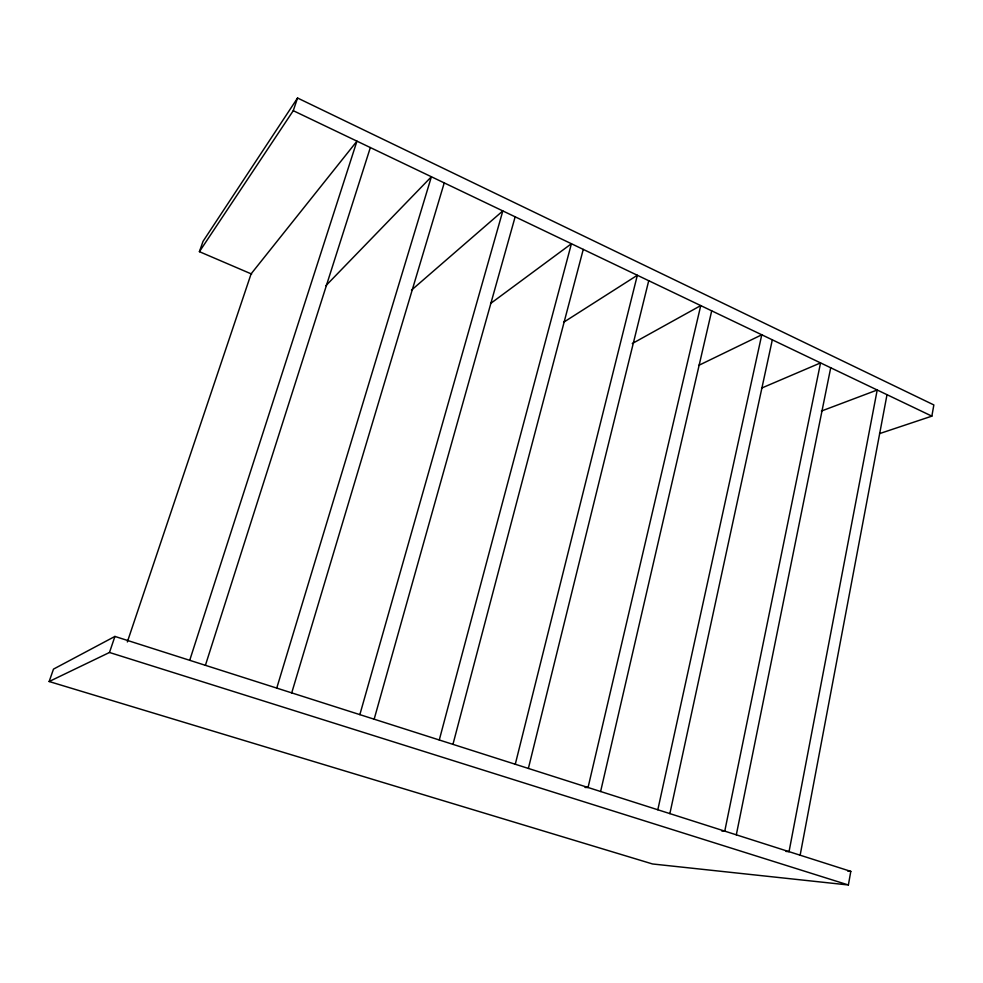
<?xml version="1.0" encoding="UTF-8"?>
<svg xmlns="http://www.w3.org/2000/svg" width="983" height="983" viewBox="0 0 983 983"><rect width="100%" height="100%" fill="white"/><g stroke="black" fill="none" stroke-linecap="round" stroke-linejoin="round"><path stroke-width="1.47" d="M848.378 884.983L850.799 871.38L114.925 636.431L53.487 669.116L49.15 681.526L652.54 863.971L848.378 884.983L109.482 652.479L49.15 681.526M879.552 433.614L931.859 416.141L933.85 404.935L297.554 98.017L203.026 241.351L199.414 251.673L251.636 274.06M800.137 855.21L887.01 394.687M736.316 834.825L830.721 367.765M669.865 813.617L772.319 339.835M657.824 809.771L761.776 334.785L698.655 365.418M600.613 791.499L711.704 310.837M528.375 768.436L648.731 280.708M515.276 764.258L637.34 275.265L563.591 322.289M452.954 744.364L583.263 249.399M439.278 739.99L571.418 243.735L490.554 303.526M374.154 719.2L515.153 216.813M359.852 714.629L502.829 210.915L411.472 290.145M291.718 692.88L444.242 182.899M276.751 688.1L431.39 176.756L325.901 285.672M205.41 665.319L370.345 147.548M189.719 660.306L356.952 141.147L251.12 273.839L127.335 641.96M109.482 652.479L114.925 636.431M199.414 251.673L293.266 110.686L297.554 98.017M632.266 343.559L700.744 305.59L588.055 787.494L585.008 787.457M761.542 388.113L820.547 362.899L724.766 831.139L721.719 830.954M821.37 411.066L877.205 390.005L789.042 851.659L785.97 851.425M847.764 871.098L850.799 871.38M293.266 110.686L931.859 416.141"/></g></svg>
